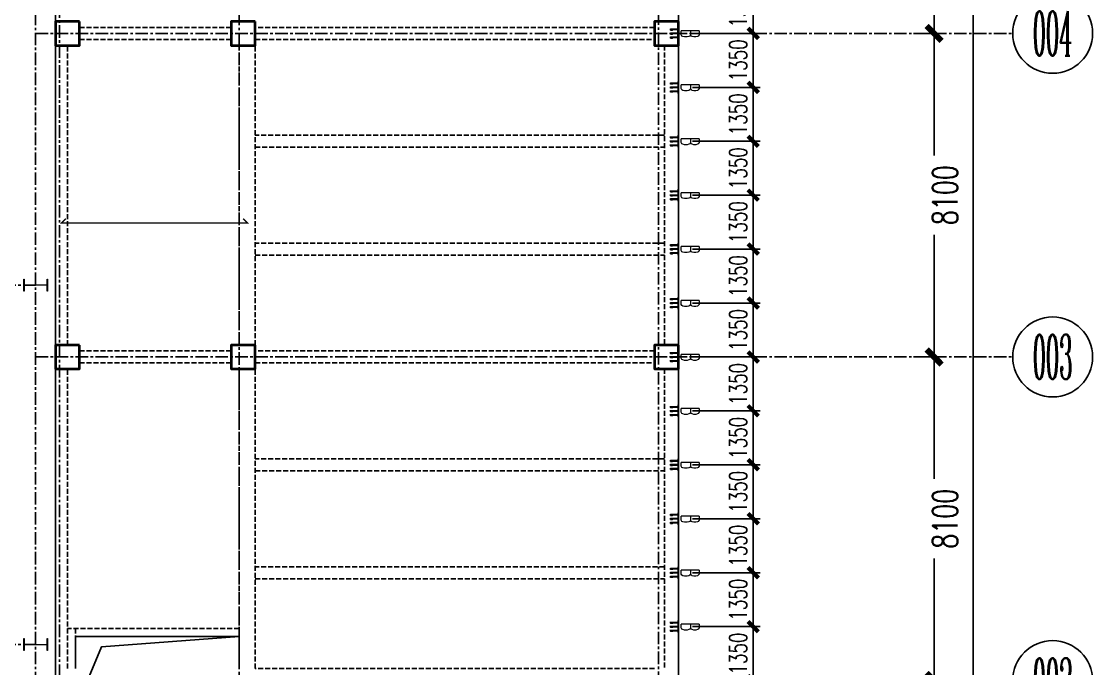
# Model space of a CAD drawing. Extents: x 782294 to 1727252, y -631030 to 17645.
# Drawn here: x 1329845 to 1356671, y -237531 to -221331 of the extents above; entities that cross this region are included whole.
import ezdxf
from ezdxf.enums import TextEntityAlignment as Align

# ---------------------------------------------------------------- set-up
doc = ezdxf.new("R2010")
doc.units = 0
for name, pattern in [('10平面$0$DASH', [0.35, 0.25, -0.1]), ('__DASH', [0.35, 0.25, -0.1]), ('CENTER', [2, 1.25, -0.25, 0.25, -0.25]), ('DASHED', [0.75, 0.5, -0.25])]:
    doc.linetypes.add(name, pattern=pattern)
doc.layers.get('Defpoints').update_dxf_attribs({"color": 210})
for name, color, linetype in [('!ZN1-填充-8', 8, 'Continuous'), ('!ZN2-WALL-5', 5, 'Continuous'), ('!ZN3-铝板幕墙-3', 3, 'Continuous'), ('2钢材断面', 2, 'Continuous'), ('30预埋件', 30, 'Continuous'), ('3符号', 3, 'Continuous'), ('40钢材投影', 40, 'Continuous'), ('ALT_CEN-0-30', 1, 'CENTER'), ('DIM', 173, 'Continuous'), ('DOTE', 1, 'CENTER'), ('S-BEA1', 40, 'DASHED'), ('S-BKL1', 4, 'DASHED'), ('S-DK', 161, 'Continuous')]:
    doc.layers.add(name, color=color, linetype=linetype)
for name, color, linetype, lineweight in [('S-col', 2, 'Continuous', 0), ('楼板正筋钢筋', 1, 'Continuous', 35), ('砼柱', 2, 'Continuous', 35)]:
    doc.layers.add(name, color=color, linetype=linetype, lineweight=lineweight)
doc.styles.add('_TCH_AXIS', font='COMPLEX', dxfattribs={"bigfont": 'GBCBIG'})
doc.styles.add('DHTEXT-1', font='romans.shx', dxfattribs={"width": 0.7, "bigfont": 'chinese.shx'})
doc.dimstyles.new('ZN175', dxfattribs={"dimscale": 175, "dimtxt": 2.5, "dimasz": 1.5, "dimexe": 1, "dimexo": 2, "dimgap": 0.9, "dimtad": 1, "dimdec": 0, "dimdsep": 46, "dimtxsty": 'DHTEXT-1', "dimblk": 'ARCHTICK', "dimcen": 2.5, "dimclrd": 173, "dimclre": 173, "dimclrt": 7, "dimazin": 2, "dimtfac": 1, "dimtdec": 0, "dimtix": 1, "dimtmove": 2, "dimatfit": 3, "dimfxl": 0, "dimtolj": 1, "dimtzin": 0, "dimarcsym": 0})
doc.dimstyles.new('ZN250', dxfattribs={"dimscale": 250, "dimtxt": 2.5, "dimasz": 1.5, "dimexe": 1, "dimexo": 2, "dimgap": 0.9, "dimtad": 1, "dimdec": 0, "dimdsep": 46, "dimtxsty": 'DHTEXT-1', "dimblk": 'ARCHTICK', "dimcen": 2.5, "dimclrd": 173, "dimclre": 173, "dimclrt": 7, "dimazin": 2, "dimtfac": 1, "dimtdec": 0, "dimtix": 1, "dimtmove": 2, "dimatfit": 3, "dimfxl": 0, "dimarcsym": 0})

# ---------------------------------------------------------------- blocks, each defined once
blk = doc.blocks.new('_ArchTick')
at = {"color": 0, "linetype": 'ByBlock', "const_width": 0.4}
blk.add_lwpolyline([(-0.5, -0.5), (0.5, 0.5)], dxfattribs=at)
blk = doc.blocks.new('*D1366')
at = {"layer": 'Defpoints', "color": 0, "ltscale": 2500, "transparency": 16777216}
for p in [(130984, 32400), (130984, 24300), (132000, 24300)]:
    blk.add_point(p, dxfattribs=at)
at = {"layer": 'DIM', "color": 173, "linetype": 'ByBlock', "lineweight": -2, "ltscale": 2500, "transparency": 16777216}
for p, q in [((131484, 32400), (132250, 32400)), ((132000, 32400), (132000, 29346)), ((132000, 24300), (132000, 27354)), ((131484, 24300), (132250, 24300))]:
    blk.add_line(p, q, dxfattribs=at)
at = {"layer": 'DIM', "color": 173, "lineweight": -2, "ltscale": 2500, "transparency": 16777216, "xscale": 375, "yscale": 375, "zscale": 375}
for p, rotation in [((132000, 32400), 90), ((132000, 24300), 270)]:
    blk.add_blockref('_ArchTick', p, dxfattribs=dict(at, rotation=rotation))
at = {"layer": 'DIM', "color": 7, "ltscale": 2500, "transparency": 16777216, "insert": (132275, 28350), "char_height": 625, "attachment_point": 5, "rotation": 90, "style": 'DHTEXT-1'}
blk.add_mtext('8100', dxfattribs=at)
blk = doc.blocks.new('*D1367')
at = {"layer": 'Defpoints', "color": 0, "ltscale": 2500, "transparency": 16777216}
for p in [(130984, 24300), (130984, 16200), (132000, 16200)]:
    blk.add_point(p, dxfattribs=at)
at = {"layer": 'DIM', "color": 173, "linetype": 'ByBlock', "lineweight": -2, "ltscale": 2500, "transparency": 16777216}
for p, q in [((131484, 24300), (132250, 24300)), ((132000, 24300), (132000, 21246)), ((132000, 16200), (132000, 19254)), ((131484, 16200), (132250, 16200))]:
    blk.add_line(p, q, dxfattribs=at)
at = {"layer": 'DIM', "color": 173, "lineweight": -2, "ltscale": 2500, "transparency": 16777216, "xscale": 375, "yscale": 375, "zscale": 375}
for p, rotation in [((132000, 24300), 90), ((132000, 16200), 270)]:
    blk.add_blockref('_ArchTick', p, dxfattribs=dict(at, rotation=rotation))
at = {"layer": 'DIM', "color": 7, "ltscale": 2500, "transparency": 16777216, "insert": (132275, 20250), "char_height": 625, "attachment_point": 5, "rotation": 90, "style": 'DHTEXT-1'}
blk.add_mtext('8100', dxfattribs=at)
blk = doc.blocks.new('*D1368')
at = {"layer": 'Defpoints', "color": 0, "ltscale": 2500, "transparency": 16777216}
for p in [(130984, 16200), (130984, 8100), (132000, 8100)]:
    blk.add_point(p, dxfattribs=at)
at = {"layer": 'DIM', "color": 173, "linetype": 'ByBlock', "lineweight": -2, "ltscale": 2500, "transparency": 16777216}
for p, q in [((131484, 16200), (132250, 16200)), ((132000, 16200), (132000, 13146)), ((132000, 8100), (132000, 11154)), ((131484, 8100), (132250, 8100))]:
    blk.add_line(p, q, dxfattribs=at)
at = {"layer": 'DIM', "color": 173, "lineweight": -2, "ltscale": 2500, "transparency": 16777216, "xscale": 375, "yscale": 375, "zscale": 375}
for p, rotation in [((132000, 16200), 90), ((132000, 8100), 270)]:
    blk.add_blockref('_ArchTick', p, dxfattribs=dict(at, rotation=rotation))
at = {"layer": 'DIM', "color": 7, "ltscale": 2500, "transparency": 16777216, "insert": (132275, 12150), "char_height": 625, "attachment_point": 5, "rotation": 90, "style": 'DHTEXT-1'}
blk.add_mtext('8100', dxfattribs=at)
blk = doc.blocks.new('*D1372')
at = {"layer": 'Defpoints', "color": 0, "ltscale": 2500, "transparency": 16777216}
for p in [(131084, 90000), (131084, 0), (132980, 0)]:
    blk.add_point(p, dxfattribs=at)
at = {"layer": 'DIM', "color": 173, "linetype": 'ByBlock', "lineweight": -2, "ltscale": 2500, "transparency": 16777216}
for p, q in [((131584, 90000), (133230, 90000)), ((132980, 90000), (132980, 46204)), ((132980, 0), (132980, 43796)), ((131584, 0), (133230, 0))]:
    blk.add_line(p, q, dxfattribs=at)
at = {"layer": 'DIM', "color": 173, "lineweight": -2, "ltscale": 2500, "transparency": 16777216, "xscale": 375, "yscale": 375, "zscale": 375}
for p, rotation in [((132980, 90000), 90), ((132980, 0), 270)]:
    blk.add_blockref('_ArchTick', p, dxfattribs=dict(at, rotation=rotation))
at = {"layer": 'DIM', "color": 7, "ltscale": 2500, "transparency": 16777216, "insert": (133255, 45000), "char_height": 625, "attachment_point": 5, "rotation": 90, "style": 'DHTEXT-1'}
blk.add_mtext('90000', dxfattribs=at)
blk = doc.blocks.new('卓越-轴号')
blk.add_circle((0, 0), 4)
at = {"color": 0, "style": '_TCH_AXIS', "width": 1.041667, "flags": 8}
blk.add_attdef('A', text='', height=4.48, dxfattribs=at).set_placement((-2, -2.24), (2, -2.24), align=Align.FIT)
blk = doc.blocks.new('Z1')
at = {"layer": '砼柱', "lineweight": 35}
for points in [[(-15000, -65800), (-15600, -65800), (-15600, -66400), (-15000, -66400)], [(-10600, -65800), (-11200, -65800), (-11200, -66400), (-10600, -66400)], [(0, -65800), (-600, -65800), (-600, -66400), (0, -66400)], [(-15000, -73900), (-15600, -73900), (-15600, -74500), (-15000, -74500)], [(-10600, -73900), (-11200, -73900), (-11200, -74500), (-10600, -74500)], [(0, -73900), (-600, -73900), (-600, -74500), (0, -74500)]]:
    blk.add_lwpolyline(points, close=True, dxfattribs=at)
blk = doc.blocks.new('234')
at = {"layer": '!ZN1-填充-8'}
h = blk.add_hatch(color=252, dxfattribs=at)
h.dxf.hatch_style = 1
h.paths.add_polyline_path([(-105, -10), (-113, -10), (-105, -18)])
h = blk.add_hatch(color=252, dxfattribs=at)
h.dxf.hatch_style = 1
h.paths.add_polyline_path([(-95, -18), (-105, -18), (-105, -10), (-95, -10)])
h = blk.add_hatch(color=252, dxfattribs=at)
h.dxf.hatch_style = 1
h.paths.add_polyline_path([(-95, -10), (-87, -10), (-95, -18)])
h = blk.add_hatch(color=252, dxfattribs=at)
h.dxf.hatch_style = 1
h.paths.add_polyline_path([(-5, -10), (-13, -10), (-5, -18)])
h = blk.add_hatch(color=252, dxfattribs=at)
h.dxf.hatch_style = 1
h.paths.add_polyline_path([(5, -18), (-5, -18), (-5, -10), (5, -10)])
h = blk.add_hatch(color=252, dxfattribs=at)
h.dxf.hatch_style = 1
h.paths.add_polyline_path([(5, -10), (13, -10), (5, -18)])
h = blk.add_hatch(color=252, dxfattribs=at)
h.dxf.hatch_style = 1
h.paths.add_polyline_path([(95, -10), (87, -10), (95, -18)])
h = blk.add_hatch(color=252, dxfattribs=at)
h.dxf.hatch_style = 1
h.paths.add_polyline_path([(105, -18), (95, -18), (95, -10), (105, -10)])
h = blk.add_hatch(color=252, dxfattribs=at)
h.dxf.hatch_style = 1
h.paths.add_polyline_path([(105, -10), (113, -10), (105, -18)])
at = {"layer": '2钢材断面'}
for p, q in [((-150, 0), (-150, -10)), ((150, 0), (-150, 0)), ((150, 0), (150, -10)), ((-94, -10), (-150, -10)), ((0, -10), (-94, -10)), ((106, -10), (0, -10)), ((150, -10), (106, -10))]:
    blk.add_line(p, q, dxfattribs=at)
at = {"layer": '40钢材投影'}
for p, q in [((-105, -18), (-113, -10)), ((-105, -10), (-105, -200)), ((-95, -200), (-105, -200)), ((-95, -10), (-95, -200)), ((-95, -18), (-87, -10)), ((-5, -18), (-13, -10)), ((-5, -10), (-5, -200)), ((5, -200), (-5, -200)), ((5, -10), (5, -200)), ((5, -18), (13, -10)), ((95, -18), (87, -10)), ((95, -10), (95, -200)), ((105, -200), (95, -200)), ((105, -10), (105, -200)), ((105, -18), (113, -10))]:
    blk.add_line(p, q, dxfattribs=at)
for points in [[(-95, -172), (-95, -150), (-85, -150), (-85, -200), (-95, -200), (-95, -184)], [(5, -172), (5, -150), (15, -150), (15, -200), (5, -200), (5, -184)], [(105, -172), (105, -150), (115, -150), (115, -200), (105, -200), (105, -184)]]:
    blk.add_lwpolyline(points, dxfattribs=at)
at = {"layer": 'ALT_CEN-0-30', "ltscale": 0.3}
for p, q in [((-100, 0), (-100, -215)), ((0, 0), (0, -215)), ((100, 0), (100, -215))]:
    blk.add_line(p, q, dxfattribs=at)
blk = doc.blocks.new('20250902144919')
at = {"layer": '40钢材投影', "color": 2, "ltscale": 500}
blk.add_blockref('234', (0, 0), dxfattribs=at)
at = {"layer": '30预埋件', "style": 'DHTEXT-1', "text_generation_flag": 6, "width": 0.55}
blk.add_attdef('B', (-105, 65), '', height=450, rotation=180, dxfattribs=at)
blk = doc.blocks.new('20250902160431')
at = {"ltscale": 500, "rotation": 270}
for p in [(125600, 24300), (125600, 22950), (125600, 21600), (125600, 20250), (125600, 18900), (125600, 17550), (125600, 16200), (125600, 14850), (125600, 13500), (125600, 12150), (125600, 10800), (125600, 9450)]:
    blk.add_blockref('20250902144919', p, dxfattribs=at).add_auto_attribs({'B': 'B'})
blk = doc.blocks.new('*D56')
at = {"layer": 'Defpoints', "color": 0, "ltscale": 1750, "transparency": 16777216}
for p in [(1346301, -220281), (1348172, -220281), (1346301, -221631)]:
    blk.add_point(p, dxfattribs=at)
at = {"layer": 'DIM', "color": 173, "linetype": 'ByBlock', "lineweight": -2, "ltscale": 1750, "transparency": 16777216}
for p, q in [((1348172, -220281), (1348172, -220019)), ((1346651, -220281), (1348347, -220281)), ((1348172, -221631), (1348172, -220281)), ((1346651, -221631), (1348347, -221631)), ((1348172, -221631), (1348172, -221894))]:
    blk.add_line(p, q, dxfattribs=at)
at = {"layer": 'DIM', "color": 173, "lineweight": -2, "ltscale": 1750, "transparency": 16777216, "xscale": 262.5, "yscale": 262.5, "zscale": 262.5}
for p, rotation in [((1348172, -220281), 270), ((1348172, -221631), 90)]:
    blk.add_blockref('_ArchTick', p, dxfattribs=dict(at, rotation=rotation))
at = {"layer": 'DIM', "color": 7, "ltscale": 1750, "transparency": 16777216, "insert": (1347796, -220956), "char_height": 437.5, "attachment_point": 5, "rotation": 90, "style": 'DHTEXT-1'}
blk.add_mtext('\\A1;1350', dxfattribs=at)
blk = doc.blocks.new('*D57')
at = {"layer": 'Defpoints', "color": 0, "ltscale": 1750, "transparency": 16777216}
for p in [(1346301, -221631), (1348172, -221631), (1346301, -222981)]:
    blk.add_point(p, dxfattribs=at)
at = {"layer": 'DIM', "color": 173, "linetype": 'ByBlock', "lineweight": -2, "ltscale": 1750, "transparency": 16777216}
for p, q in [((1348172, -221631), (1348172, -221369)), ((1346651, -221631), (1348347, -221631)), ((1348172, -222981), (1348172, -221631)), ((1346651, -222981), (1348347, -222981)), ((1348172, -222981), (1348172, -223244))]:
    blk.add_line(p, q, dxfattribs=at)
at = {"layer": 'DIM', "color": 173, "lineweight": -2, "ltscale": 1750, "transparency": 16777216, "xscale": 262.5, "yscale": 262.5, "zscale": 262.5}
for p, rotation in [((1348172, -221631), 270), ((1348172, -222981), 90)]:
    blk.add_blockref('_ArchTick', p, dxfattribs=dict(at, rotation=rotation))
at = {"layer": 'DIM', "color": 7, "ltscale": 1750, "transparency": 16777216, "insert": (1347796, -222306), "char_height": 437.5, "attachment_point": 5, "rotation": 90, "style": 'DHTEXT-1'}
blk.add_mtext('\\A1;1350', dxfattribs=at)
blk = doc.blocks.new('*D58')
at = {"layer": 'Defpoints', "color": 0, "ltscale": 1750, "transparency": 16777216}
for p in [(1346301, -222981), (1348172, -222981), (1346301, -224331)]:
    blk.add_point(p, dxfattribs=at)
at = {"layer": 'DIM', "color": 173, "linetype": 'ByBlock', "lineweight": -2, "ltscale": 1750, "transparency": 16777216}
for p, q in [((1348172, -222981), (1348172, -222719)), ((1346651, -222981), (1348347, -222981)), ((1348172, -224331), (1348172, -222981)), ((1346651, -224331), (1348347, -224331)), ((1348172, -224331), (1348172, -224594))]:
    blk.add_line(p, q, dxfattribs=at)
at = {"layer": 'DIM', "color": 173, "lineweight": -2, "ltscale": 1750, "transparency": 16777216, "xscale": 262.5, "yscale": 262.5, "zscale": 262.5}
for p, rotation in [((1348172, -222981), 270), ((1348172, -224331), 90)]:
    blk.add_blockref('_ArchTick', p, dxfattribs=dict(at, rotation=rotation))
at = {"layer": 'DIM', "color": 7, "ltscale": 1750, "transparency": 16777216, "insert": (1347796, -223656), "char_height": 437.5, "attachment_point": 5, "rotation": 90, "style": 'DHTEXT-1'}
blk.add_mtext('\\A1;1350', dxfattribs=at)
blk = doc.blocks.new('*D59')
at = {"layer": 'Defpoints', "color": 0, "ltscale": 1750, "transparency": 16777216}
for p in [(1346301, -224331), (1348172, -224331), (1346301, -225681)]:
    blk.add_point(p, dxfattribs=at)
at = {"layer": 'DIM', "color": 173, "linetype": 'ByBlock', "lineweight": -2, "ltscale": 1750, "transparency": 16777216}
for p, q in [((1348172, -224331), (1348172, -224069)), ((1346651, -224331), (1348347, -224331)), ((1348172, -225681), (1348172, -224331)), ((1346651, -225681), (1348347, -225681)), ((1348172, -225681), (1348172, -225944))]:
    blk.add_line(p, q, dxfattribs=at)
at = {"layer": 'DIM', "color": 173, "lineweight": -2, "ltscale": 1750, "transparency": 16777216, "xscale": 262.5, "yscale": 262.5, "zscale": 262.5}
for p, rotation in [((1348172, -224331), 270), ((1348172, -225681), 90)]:
    blk.add_blockref('_ArchTick', p, dxfattribs=dict(at, rotation=rotation))
at = {"layer": 'DIM', "color": 7, "ltscale": 1750, "transparency": 16777216, "insert": (1347796, -225006), "char_height": 437.5, "attachment_point": 5, "rotation": 90, "style": 'DHTEXT-1'}
blk.add_mtext('\\A1;1350', dxfattribs=at)
blk = doc.blocks.new('*D60')
at = {"layer": 'Defpoints', "color": 0, "ltscale": 1750, "transparency": 16777216}
for p in [(1346301, -225681), (1348172, -225681), (1346301, -227031)]:
    blk.add_point(p, dxfattribs=at)
at = {"layer": 'DIM', "color": 173, "linetype": 'ByBlock', "lineweight": -2, "ltscale": 1750, "transparency": 16777216}
for p, q in [((1348172, -225681), (1348172, -225419)), ((1346651, -225681), (1348347, -225681)), ((1348172, -227031), (1348172, -225681)), ((1346651, -227031), (1348347, -227031)), ((1348172, -227031), (1348172, -227294))]:
    blk.add_line(p, q, dxfattribs=at)
at = {"layer": 'DIM', "color": 173, "lineweight": -2, "ltscale": 1750, "transparency": 16777216, "xscale": 262.5, "yscale": 262.5, "zscale": 262.5}
for p, rotation in [((1348172, -225681), 270), ((1348172, -227031), 90)]:
    blk.add_blockref('_ArchTick', p, dxfattribs=dict(at, rotation=rotation))
at = {"layer": 'DIM', "color": 7, "ltscale": 1750, "transparency": 16777216, "insert": (1347796, -226356), "char_height": 437.5, "attachment_point": 5, "rotation": 90, "style": 'DHTEXT-1'}
blk.add_mtext('\\A1;1350', dxfattribs=at)
blk = doc.blocks.new('*D61')
at = {"layer": 'Defpoints', "color": 0, "ltscale": 1750, "transparency": 16777216}
for p in [(1346301, -227031), (1348172, -227031), (1346301, -228381)]:
    blk.add_point(p, dxfattribs=at)
at = {"layer": 'DIM', "color": 173, "linetype": 'ByBlock', "lineweight": -2, "ltscale": 1750, "transparency": 16777216}
for p, q in [((1348172, -227031), (1348172, -226769)), ((1346651, -227031), (1348347, -227031)), ((1348172, -228381), (1348172, -227031)), ((1346651, -228381), (1348347, -228381)), ((1348172, -228381), (1348172, -228644))]:
    blk.add_line(p, q, dxfattribs=at)
at = {"layer": 'DIM', "color": 173, "lineweight": -2, "ltscale": 1750, "transparency": 16777216, "xscale": 262.5, "yscale": 262.5, "zscale": 262.5}
for p, rotation in [((1348172, -227031), 270), ((1348172, -228381), 90)]:
    blk.add_blockref('_ArchTick', p, dxfattribs=dict(at, rotation=rotation))
at = {"layer": 'DIM', "color": 7, "ltscale": 1750, "transparency": 16777216, "insert": (1347796, -227706), "char_height": 437.5, "attachment_point": 5, "rotation": 90, "style": 'DHTEXT-1'}
blk.add_mtext('\\A1;1350', dxfattribs=at)
blk = doc.blocks.new('*D62')
at = {"layer": 'Defpoints', "color": 0, "ltscale": 1750, "transparency": 16777216}
for p in [(1346301, -228381), (1348172, -228381), (1346301, -229731)]:
    blk.add_point(p, dxfattribs=at)
at = {"layer": 'DIM', "color": 173, "linetype": 'ByBlock', "lineweight": -2, "ltscale": 1750, "transparency": 16777216}
for p, q in [((1348172, -228381), (1348172, -228119)), ((1346651, -228381), (1348347, -228381)), ((1348172, -229731), (1348172, -228381)), ((1346651, -229731), (1348347, -229731)), ((1348172, -229731), (1348172, -229994))]:
    blk.add_line(p, q, dxfattribs=at)
at = {"layer": 'DIM', "color": 173, "lineweight": -2, "ltscale": 1750, "transparency": 16777216, "xscale": 262.5, "yscale": 262.5, "zscale": 262.5}
for p, rotation in [((1348172, -228381), 270), ((1348172, -229731), 90)]:
    blk.add_blockref('_ArchTick', p, dxfattribs=dict(at, rotation=rotation))
at = {"layer": 'DIM', "color": 7, "ltscale": 1750, "transparency": 16777216, "insert": (1347796, -229056), "char_height": 437.5, "attachment_point": 5, "rotation": 90, "style": 'DHTEXT-1'}
blk.add_mtext('\\A1;1350', dxfattribs=at)
blk = doc.blocks.new('*D63')
at = {"layer": 'Defpoints', "color": 0, "ltscale": 1750, "transparency": 16777216}
for p in [(1346301, -229731), (1348172, -229731), (1346301, -231081)]:
    blk.add_point(p, dxfattribs=at)
at = {"layer": 'DIM', "color": 173, "linetype": 'ByBlock', "lineweight": -2, "ltscale": 1750, "transparency": 16777216}
for p, q in [((1348172, -229731), (1348172, -229469)), ((1346651, -229731), (1348347, -229731)), ((1348172, -231081), (1348172, -229731)), ((1346651, -231081), (1348347, -231081)), ((1348172, -231081), (1348172, -231344))]:
    blk.add_line(p, q, dxfattribs=at)
at = {"layer": 'DIM', "color": 173, "lineweight": -2, "ltscale": 1750, "transparency": 16777216, "xscale": 262.5, "yscale": 262.5, "zscale": 262.5}
for p, rotation in [((1348172, -229731), 270), ((1348172, -231081), 90)]:
    blk.add_blockref('_ArchTick', p, dxfattribs=dict(at, rotation=rotation))
at = {"layer": 'DIM', "color": 7, "ltscale": 1750, "transparency": 16777216, "insert": (1347796, -230406), "char_height": 437.5, "attachment_point": 5, "rotation": 90, "style": 'DHTEXT-1'}
blk.add_mtext('\\A1;1350', dxfattribs=at)
blk = doc.blocks.new('*D64')
at = {"layer": 'Defpoints', "color": 0, "ltscale": 1750, "transparency": 16777216}
for p in [(1346301, -231081), (1348172, -231081), (1346301, -232431)]:
    blk.add_point(p, dxfattribs=at)
at = {"layer": 'DIM', "color": 173, "linetype": 'ByBlock', "lineweight": -2, "ltscale": 1750, "transparency": 16777216}
for p, q in [((1348172, -231081), (1348172, -230819)), ((1346651, -231081), (1348347, -231081)), ((1348172, -232431), (1348172, -231081)), ((1346651, -232431), (1348347, -232431)), ((1348172, -232431), (1348172, -232694))]:
    blk.add_line(p, q, dxfattribs=at)
at = {"layer": 'DIM', "color": 173, "lineweight": -2, "ltscale": 1750, "transparency": 16777216, "xscale": 262.5, "yscale": 262.5, "zscale": 262.5}
for p, rotation in [((1348172, -231081), 270), ((1348172, -232431), 90)]:
    blk.add_blockref('_ArchTick', p, dxfattribs=dict(at, rotation=rotation))
at = {"layer": 'DIM', "color": 7, "ltscale": 1750, "transparency": 16777216, "insert": (1347796, -231756), "char_height": 437.5, "attachment_point": 5, "rotation": 90, "style": 'DHTEXT-1'}
blk.add_mtext('\\A1;1350', dxfattribs=at)
blk = doc.blocks.new('*D65')
at = {"layer": 'Defpoints', "color": 0, "ltscale": 1750, "transparency": 16777216}
for p in [(1346301, -232431), (1348172, -232431), (1346301, -233781)]:
    blk.add_point(p, dxfattribs=at)
at = {"layer": 'DIM', "color": 173, "linetype": 'ByBlock', "lineweight": -2, "ltscale": 1750, "transparency": 16777216}
for p, q in [((1348172, -232431), (1348172, -232169)), ((1346651, -232431), (1348347, -232431)), ((1348172, -233781), (1348172, -232431)), ((1346651, -233781), (1348347, -233781)), ((1348172, -233781), (1348172, -234044))]:
    blk.add_line(p, q, dxfattribs=at)
at = {"layer": 'DIM', "color": 173, "lineweight": -2, "ltscale": 1750, "transparency": 16777216, "xscale": 262.5, "yscale": 262.5, "zscale": 262.5}
for p, rotation in [((1348172, -232431), 270), ((1348172, -233781), 90)]:
    blk.add_blockref('_ArchTick', p, dxfattribs=dict(at, rotation=rotation))
at = {"layer": 'DIM', "color": 7, "ltscale": 1750, "transparency": 16777216, "insert": (1347796, -233106), "char_height": 437.5, "attachment_point": 5, "rotation": 90, "style": 'DHTEXT-1'}
blk.add_mtext('\\A1;1350', dxfattribs=at)
blk = doc.blocks.new('*D66')
at = {"layer": 'Defpoints', "color": 0, "ltscale": 1750, "transparency": 16777216}
for p in [(1346301, -233781), (1348172, -233781), (1346301, -235131)]:
    blk.add_point(p, dxfattribs=at)
at = {"layer": 'DIM', "color": 173, "linetype": 'ByBlock', "lineweight": -2, "ltscale": 1750, "transparency": 16777216}
for p, q in [((1348172, -233781), (1348172, -233519)), ((1346651, -233781), (1348347, -233781)), ((1348172, -235131), (1348172, -233781)), ((1346651, -235131), (1348347, -235131)), ((1348172, -235131), (1348172, -235394))]:
    blk.add_line(p, q, dxfattribs=at)
at = {"layer": 'DIM', "color": 173, "lineweight": -2, "ltscale": 1750, "transparency": 16777216, "xscale": 262.5, "yscale": 262.5, "zscale": 262.5}
for p, rotation in [((1348172, -233781), 270), ((1348172, -235131), 90)]:
    blk.add_blockref('_ArchTick', p, dxfattribs=dict(at, rotation=rotation))
at = {"layer": 'DIM', "color": 7, "ltscale": 1750, "transparency": 16777216, "insert": (1347796, -234456), "char_height": 437.5, "attachment_point": 5, "rotation": 90, "style": 'DHTEXT-1'}
blk.add_mtext('\\A1;1350', dxfattribs=at)
blk = doc.blocks.new('*D67')
at = {"layer": 'Defpoints', "color": 0, "ltscale": 1750, "transparency": 16777216}
for p in [(1346301, -235131), (1348172, -235131), (1346301, -236481)]:
    blk.add_point(p, dxfattribs=at)
at = {"layer": 'DIM', "color": 173, "linetype": 'ByBlock', "lineweight": -2, "ltscale": 1750, "transparency": 16777216}
for p, q in [((1348172, -235131), (1348172, -234869)), ((1346651, -235131), (1348347, -235131)), ((1348172, -236481), (1348172, -235131)), ((1346651, -236481), (1348347, -236481)), ((1348172, -236481), (1348172, -236744))]:
    blk.add_line(p, q, dxfattribs=at)
at = {"layer": 'DIM', "color": 173, "lineweight": -2, "ltscale": 1750, "transparency": 16777216, "xscale": 262.5, "yscale": 262.5, "zscale": 262.5}
for p, rotation in [((1348172, -235131), 270), ((1348172, -236481), 90)]:
    blk.add_blockref('_ArchTick', p, dxfattribs=dict(at, rotation=rotation))
at = {"layer": 'DIM', "color": 7, "ltscale": 1750, "transparency": 16777216, "insert": (1347796, -235806), "char_height": 437.5, "attachment_point": 5, "rotation": 90, "style": 'DHTEXT-1'}
blk.add_mtext('\\A1;1350', dxfattribs=at)
blk = doc.blocks.new('*D68')
at = {"layer": 'Defpoints', "color": 0, "ltscale": 1750, "transparency": 16777216}
for p in [(1346301, -236481), (1348172, -236481), (1346301, -237831)]:
    blk.add_point(p, dxfattribs=at)
at = {"layer": 'DIM', "color": 173, "linetype": 'ByBlock', "lineweight": -2, "ltscale": 1750, "transparency": 16777216}
for p, q in [((1348172, -236481), (1348172, -236219)), ((1346651, -236481), (1348347, -236481)), ((1348172, -237831), (1348172, -236481)), ((1346651, -237831), (1348347, -237831)), ((1348172, -237831), (1348172, -238094))]:
    blk.add_line(p, q, dxfattribs=at)
at = {"layer": 'DIM', "color": 173, "lineweight": -2, "ltscale": 1750, "transparency": 16777216, "xscale": 262.5, "yscale": 262.5, "zscale": 262.5}
for p, rotation in [((1348172, -236481), 270), ((1348172, -237831), 90)]:
    blk.add_blockref('_ArchTick', p, dxfattribs=dict(at, rotation=rotation))
at = {"layer": 'DIM', "color": 7, "ltscale": 1750, "transparency": 16777216, "insert": (1347796, -237156), "char_height": 437.5, "attachment_point": 5, "rotation": 90, "style": 'DHTEXT-1'}
blk.add_mtext('\\A1;1350', dxfattribs=at)
blk = doc.blocks.new('20250922143512')
at = {"layer": 'S-col'}
blk.add_lwpolyline([(-0.375, -0.188), (-0.375, 0.187), (-0.36, 0.187), (-0.36, 0.005), (0.36, 0.005), (0.36, 0.187), (0.375, 0.187), (0.375, -0.188), (0.36, -0.188), (0.36, -0.005), (-0.36, -0.005), (-0.36, -0.188)], close=True, dxfattribs=at)
blk = doc.blocks.new('A$Ccfb95ebe')
at = {"layer": 'S-col', "xscale": 800.0000000000005, "yscale": 800.0000000000005, "zscale": 800.0000000000005}
for p in [(109500, 18000), (109500, 9000)]:
    blk.add_blockref('20250922143512', p, dxfattribs=at)
blk = doc.blocks.new('20250901082728')
at = {"layer": 'DOTE', "ltscale": 250}
for p, q in [((109500, -5993.9), (109500, 99606.4)), ((114600, -5993.9), (114600, 99662.3)), ((125100, -5988.9), (125100, 99662.3)), ((110100, -5810), (110100, 98940.2)), ((109500, 24300), (133969.2, 24300)), ((109500, 18000), (-8092.2, 18000)), ((109500, 16200), (133969.2, 16200)), ((109500, 9000), (-8092.2, 9000))]:
    blk.add_line(p, q, dxfattribs=at)
at = {"layer": '3符号', "color": 7}
ref = blk.add_blockref('卓越-轴号', (134969.2, 24301.1), dxfattribs=dict(at, xscale=250, yscale=250, zscale=250))
ref.add_attrib('A', '004', dxfattribs={"layer": '0', "color": 0, "height": 1120, "style": '_TCH_AXIS', "width": 0.334821}).set_placement((134469.2, 23741.1), (135469.2, 23741.1), align=Align.FIT)
ref = blk.add_blockref('卓越-轴号', (134969.2, 16201.1), dxfattribs=dict(at, xscale=250, yscale=250, zscale=250))
ref.add_attrib('A', '003', dxfattribs={"layer": '0', "color": 0, "height": 1120, "style": '_TCH_AXIS', "width": 0.347222}).set_placement((134469.2, 15641.1), (135469.2, 15641.1), align=Align.FIT)
ref = blk.add_blockref('卓越-轴号', (134969.2, 8101.1), dxfattribs=dict(at, xscale=250, yscale=250, zscale=250))
ref.add_attrib('A', '002', dxfattribs={"layer": '0', "color": 0, "height": 1120, "style": '_TCH_AXIS', "width": 0.347222}).set_placement((134469.2, 7541.1), (135469.2, 7541.1), align=Align.FIT)
at = {"layer": 'DIM', "ltscale": 2500}
for base, p1, p2, picture, middle in [((132979.6, 0), (131084.1, 90000), (131084.1, 0), '*D1372', (133254.6, 45000)), ((132000, 24300), (130984.1, 32400), (130984.1, 24300), '*D1366', (132275, 28350)), ((132000, 16200), (130984.1, 24300), (130984.1, 16200), '*D1367', (132275, 20250)), ((132000, 8100), (130984.1, 16200), (130984.1, 8100), '*D1368', (132275, 12150))]:
    dim = blk.add_linear_dim(base=base, p1=p1, p2=p2, angle=270, dimstyle='ZN250', dxfattribs=at)
    dim.commit()
    dim.dimension.update_dxf_attribs({"geometry": picture, "text_midpoint": middle, "dimtype": 129})

msp = doc.modelspace()

# ---------------------------------------------------------------- linework, layer by layer
at = {"layer": '!ZN2-WALL-5'}
msp.add_lwpolyline([(1330701.3, -155731.2), (1330701.3, -246331.2), (1331501.3, -246331.2), (1331501.3, -246031.2), (1331801.3, -246031.2), (1331801.3, -245831.2), (1334101.3, -245831.2), (1334101.3, -246031.2), (1334201.3, -246031.2), (1334201.3, -246331.2), (1346301.3, -246331.2), (1346301.3, -213231.2), (1344101.3, -213231.2), (1344101.3, -204831.2), (1346301.3, -204831.2), (1346301.3, -169431.2)], dxfattribs=at)
at = {"layer": 'S-BEA1', "linetype": '__DASH', "ltscale": 500}
for p, q in [((1345951.3, -224181.2), (1335701.3, -224181.2)), ((1335701.3, -224481.2), (1345951.3, -224481.2)), ((1345951.3, -226881.2), (1335701.3, -226881.2)), ((1335701.3, -227181.2), (1345951.3, -227181.2)), ((1345951.3, -232281.2), (1335701.3, -232281.2)), ((1335701.3, -232581.2), (1345951.3, -232581.2)), ((1345951.3, -234981.2), (1335701.3, -234981.2)), ((1335701.3, -235281.2), (1345951.3, -235281.2)), ((1335301.3, -236531.2), (1331001.3, -236531.2)), ((1331201.3, -236731.2), (1335301.3, -236731.2))]:
    msp.add_line(p, q, dxfattribs=at)
at = {"layer": 'S-BKL1', "linetype": '10平面$0$DASH', "ltscale": 500}
for p, q in [((1335101.3, -221481.2), (1331301.3, -221481.2)), ((1345701.3, -221481.2), (1335701.3, -221481.2)), ((1331301.3, -221781.2), (1335101.3, -221781.2)), ((1335701.3, -221781.2), (1345701.3, -221781.2)), ((1330701.3, -221931.2), (1330701.3, -229431.2)), ((1331001.3, -229431.2), (1331001.3, -221931.2)), ((1335301.3, -221931.2), (1335301.3, -229431.2)), ((1335701.3, -229431.2), (1335701.3, -221931.2)), ((1345951.3, -221931.2), (1345951.3, -229431.2)), ((1346301.3, -229431.2), (1346301.3, -221931.2)), ((1335101.3, -229581.2), (1331301.3, -229581.2)), ((1345701.3, -229581.2), (1335701.3, -229581.2)), ((1331301.3, -229881.2), (1335101.3, -229881.2)), ((1335701.3, -229881.2), (1345701.3, -229881.2)), ((1330701.3, -230031.2), (1330701.3, -237531.2)), ((1331001.3, -237531.2), (1331001.3, -230031.2)), ((1335301.3, -230031.2), (1335301.3, -236631.2)), ((1335701.3, -237531.2), (1335701.3, -230031.2)), ((1345951.3, -230031.2), (1345951.3, -237531.2)), ((1346301.3, -237531.2), (1346301.3, -230031.2)), ((1331201.3, -237531.2), (1331201.3, -236531.2)), ((1335301.3, -236631.2), (1335301.3, -237531.2)), ((1345701.3, -237531.2), (1335701.3, -237531.2))]:
    msp.add_line(p, q, dxfattribs=at)
at = {"layer": 'S-DK'}
for points in [[(1331201.3, -237531.2), (1331201.3, -236731.2), (1335301.3, -236731.2), (1335301.3, -237531.2)], [(1331501.3, -237831.2), (1331849.3, -236990.4), (1335301.3, -236731.2)]]:
    msp.add_lwpolyline(points, dxfattribs=at)
at = {"layer": '楼板正筋钢筋', "lineweight": 35, "const_width": 35}
msp.add_lwpolyline([(1330957.4, -226267.8), (1330851.3, -226373.9), (1335501.3, -226373.9), (1335395.3, -226267.8)], dxfattribs=at)

# ---------------------------------------------------------------- block references
at = {"layer": '!ZN3-铝板幕墙-3', "ltscale": 1750}
msp.add_blockref('A$Ccfb95ebe', (1220701.4, -245931.2), dxfattribs=at)
at = {"ltscale": 2000}
msp.add_blockref('20250901082728', (1220701.4, -245931.2), dxfattribs=at)
at = {"ltscale": 500}
msp.add_blockref('20250902160431', (1220701.3, -245931.2), dxfattribs=at)
at = {"layer": 'S-col'}
msp.add_blockref('Z1', (1346301.3, -155531.2), dxfattribs=at)

# ---------------------------------------------------------------- dimensions: what is measured, and where the dimension line sits
at = {"layer": 'DIM', "ltscale": 1750}
for base, p1, p2, picture, middle in [((1348172, -220281.2), (1346301.3, -221631.2), (1346301.3, -220281.2), '*D56', (1347795.8, -220956.2)), ((1348172, -221631.2), (1346301.3, -222981.2), (1346301.3, -221631.2), '*D57', (1347795.8, -222306.2)), ((1348172, -222981.2), (1346301.3, -224331.2), (1346301.3, -222981.2), '*D58', (1347795.8, -223656.2)), ((1348172, -224331.2), (1346301.3, -225681.2), (1346301.3, -224331.2), '*D59', (1347795.8, -225006.2)), ((1348172, -225681.2), (1346301.3, -227031.2), (1346301.3, -225681.2), '*D60', (1347795.8, -226356.2)), ((1348172, -227031.2), (1346301.3, -228381.2), (1346301.3, -227031.2), '*D61', (1347795.8, -227706.2)), ((1348172, -228381.2), (1346301.3, -229731.2), (1346301.3, -228381.2), '*D62', (1347795.8, -229056.2)), ((1348172, -229731.2), (1346301.3, -231081.2), (1346301.3, -229731.2), '*D63', (1347795.8, -230406.2)), ((1348172, -231081.2), (1346301.3, -232431.2), (1346301.3, -231081.2), '*D64', (1347795.8, -231756.2)), ((1348172, -232431.2), (1346301.3, -233781.2), (1346301.3, -232431.2), '*D65', (1347795.8, -233106.2)), ((1348172, -233781.2), (1346301.3, -235131.2), (1346301.3, -233781.2), '*D66', (1347795.8, -234456.2)), ((1348172, -235131.2), (1346301.3, -236481.2), (1346301.3, -235131.2), '*D67', (1347795.8, -235806.2)), ((1348172, -236481.2), (1346301.3, -237831.2), (1346301.3, -236481.2), '*D68', (1347795.8, -237156.2))]:
    dim = msp.add_linear_dim(base=base, p1=p1, p2=p2, angle=90, dimstyle='ZN175', dxfattribs=at)
    dim.commit()
    dim.dimension.update_dxf_attribs({"geometry": picture, "text_midpoint": middle})

doc.saveas('drawing.dxf')
